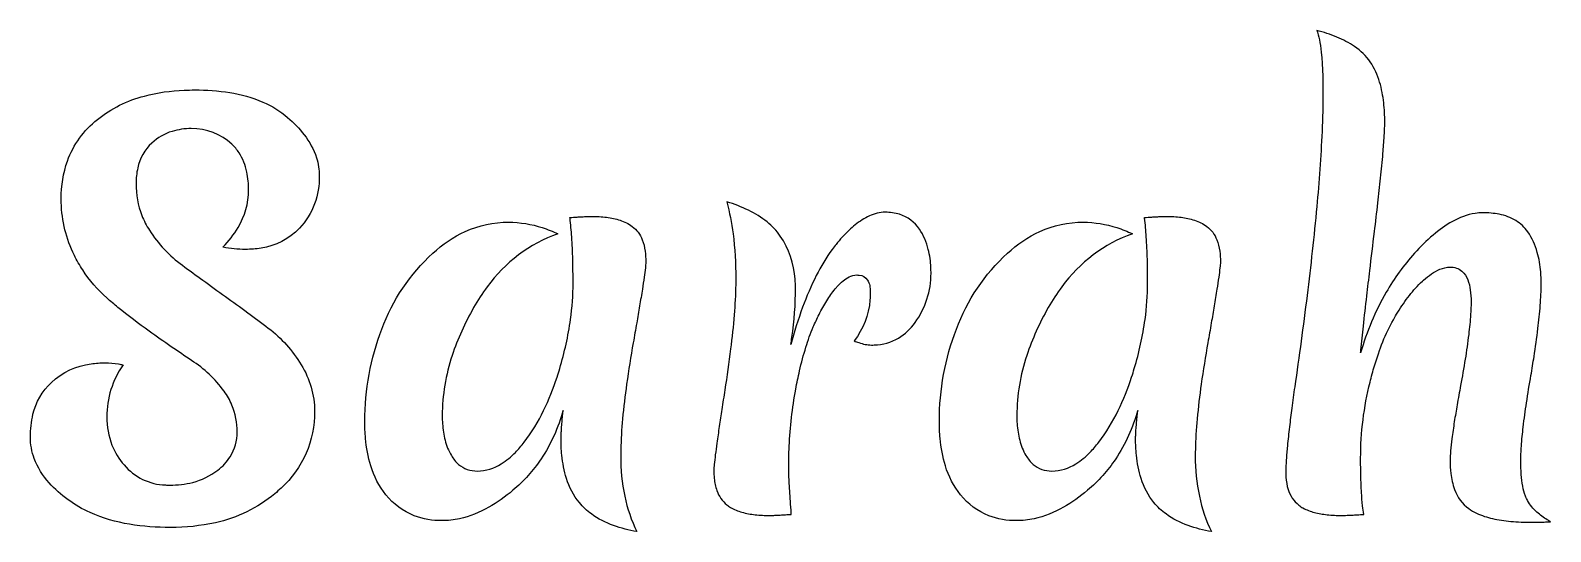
# Model space of a CAD drawing. Extents: x 0.7 to 71.1, y -0.8 to 22.5.
import ezdxf

# ---------------------------------------------------------------- set-up
doc = ezdxf.new("R2010")
doc.units = 0

msp = doc.modelspace()

# ---------------------------------------------------------------- linework, layer by layer
for points in [[(63.516, 10.305, 0.060265), (62.332, 7.494, -0.000485), (62.345, 7.628, -0.002448), (62.46, 8.729, -0.001535), (62.619, 10.134, -0.000781), (62.757, 11.314, -0.000789), (62.975, 13.121, 0.00196), (63.132, 14.453, 0.002622), (63.258, 15.606, 0.004597), (63.366, 16.753, 0.006612), (63.425, 17.556, 0.013973), (63.448, 18.214, 0.027196), (63.403, 19.092, 0.045961), (63.212, 20.059, 0.076144), (62.781, 20.992, 0.093312), (62.053, 21.705, 0.051889), (61.227, 22.147, 0.033739), (60.295, 22.459, -0.012854), (60.326, 22.373, -0.037282), (60.442, 21.903, -0.020776), (60.521, 21.301, -0.013754), (60.57, 20.534, -0.009495), (60.586, 19.621, -0.010892), (60.542, 17.761, -0.011755), (60.298, 14.279, -0.007951), (59.849, 10.158, -0.005239), (59.276, 5.918, 0.00248), (59.141, 4.926, 0.003233), (59.033, 4.055, 0.005449), (58.938, 3.171, 0.007375), (58.886, 2.533, 0.015856), (58.864, 1.94, 0.016509), (58.871, 1.723, 0.060654), (58.972, 1.162, 0.154352), (59.47, 0.424, 0.037167), (59.66, 0.298, 0.063432), (60.19, 0.09, 0.038217), (60.779, -0.015, 0.026503), (61.459, -0.049, 0.006387), (61.565, -0.047, 0.003566), (61.708, -0.042, 0.002625), (61.926, -0.032, 0.001556), (62.163, -0.019, 0.001246), (62.477, 0, -0.014681), (62.423, 0.392, -0.012658), (62.372, 1.011, -0.008918), (62.341, 1.785, -0.005919), (62.332, 2.607, -0.060719), (62.768, 6.136, -0.011605), (62.973, 6.893, -0.023551), (63.36, 8.012, -0.033764), (63.848, 9.034, -0.009158), (64.053, 9.379, -0.027736), (64.59, 10.154, -0.038783), (65.194, 10.817, -0.004012), (65.247, 10.866, -0.033463), (65.611, 11.155, -0.053255), (66.006, 11.372, -0.097266), (66.479, 11.472, -0.182148), (67.025, 11.288, -0.124992), (67.299, 10.884, -0.05871), (67.415, 10.415, -0.03454), (67.449, 9.871, -0.01601), (67.429, 9.28, -0.013716), (67.34, 8.353, -0.009609), (67.177, 7.2, -0.006351), (66.964, 5.979, 0.003217), (66.803, 5.081, 0.004252), (66.674, 4.298, 0.00731), (66.562, 3.51, 0.010193), (66.502, 2.948, 0.02035), (66.479, 2.474, 0.029496), (66.511, 1.903, 0.061559), (66.688, 1.151, 0.147295), (67.34, 0.267, 0.047499), (67.705, 0.052, 0.05391), (68.439, -0.194, 0.03375), (69.293, -0.324, 0.022465), (70.239, -0.364, 0.002729), (70.497, -0.362, 0.003472), (70.726, -0.358, 0.005644), (70.962, -0.35, 0.007248), (71.136, -0.34, -0.011358), (70.979, -0.249, -0.048137), (70.502, 0.105, -0.082022), (70.069, 0.643, -0.034181), (69.973, 0.849, -0.044094), (69.846, 1.309, -0.028091), (69.776, 1.846, -0.019477), (69.754, 2.462, -0.017754), (69.782, 3.167, -0.011147), (69.868, 4.053, -0.007917), (70.02, 5.174, -0.005522), (70.226, 6.451, 0.004129), (70.37, 7.322, 0.008605), (70.551, 8.624, 0.011253), (70.658, 9.7, 0.018485), (70.699, 10.708, 0.020423), (70.678, 11.248, 0.04861), (70.52, 12.159, 0.08392), (70.081, 13.109, 0.104035), (69.527, 13.631, 0.088241), (68.753, 13.924, 0.049919), (67.995, 13.994, 0.037376), (67.641, 13.967, 0.089571), (66.584, 13.59, 0.049754), (65.69, 12.959, 0.032593), (64.83, 12.115, 0.052732)], [(8.137, 17.899, 0.075702), (7.243, 17.772, 0.111986), (6.306, 17.232, 0.156674), (5.653, 16.073, 0.055268), (5.578, 15.353, 0.093532), (5.845, 13.871, 0.050916), (6.197, 13.182, 0.092221), (7.725, 11.557, 0.001259), (8.677, 10.863, 0.001068), (9.714, 10.114, -0.003052), (10.75, 9.359, -0.003551), (11.702, 8.646, -0.094902), (13.23, 6.937, -0.139848), (13.849, 4.778, -0.213346), (12.296, 1.219, -0.015062), (12.006, 0.958, -0.121857), (9.251, -0.386, -0.056303), (7.167, -0.606, -0.042027), (5.275, -0.458, -0.064186), (3.452, 0.082, -0.052678), (2.425, 0.679, -0.052589), (1.545, 1.47, -0.094172), (0.857, 2.587, -0.08893), (0.679, 3.59, -0.060932), (0.799, 4.644, -0.147526), (1.649, 6.124, -0.157247), (3.495, 6.988, -0.035842), (4.147, 7.034, -0.04454), (4.769, 6.98, -0.016786), (4.972, 6.937, 0.152713), (4.22, 4.523, 0.095778), (4.46, 3.213, 0.083101), (5.021, 2.292, 0.212862), (6.939, 1.364, 0.014234), (7.143, 1.358, 0.063933), (8.2, 1.486, 0.101679), (9.362, 2.049, 0.08916), (9.943, 2.675, 0.143762), (10.259, 3.82, 0.098808), (10.022, 5.07, 0.061126), (9.653, 5.724, 0.08885), (8.149, 7.143, -0.004996), (7.209, 7.779, -0.004098), (6.185, 8.501, -0.015998), (4.738, 9.605, -0.006925), (4.22, 10.041, -0.071687), (3.102, 11.342, -0.026249), (2.716, 12.018, -0.111995), (2.112, 14.471, -0.006686), (2.11, 14.649, -0.087323), (2.397, 16.397, -0.137717), (3.784, 18.324, -0.107287), (5.962, 19.413, -0.054824), (7.811, 19.684, -0.010849), (8.295, 19.694, -0.040247), (9.916, 19.573, -0.063015), (11.458, 19.133, -0.075886), (12.6, 18.421, -0.050672), (13.366, 17.619, -0.088058), (13.938, 16.547, -0.076425), (14.067, 15.704, -0.088426), (13.851, 14.414, -0.102044), (13.145, 13.279, -0.168607), (11.373, 12.354, -0.041587), (10.647, 12.297, -0.047188), (9.604, 12.394, 0.057292), (10.305, 13.317, 0.134639), (10.793, 15.049, 0.052579), (10.711, 15.884, 0.094172), (10.348, 16.779, 0.058738), (10.017, 17.172, 0.197668)], [(36.469, 9.608, 0.020445), (35.92, 7.882, 0.006018), (35.974, 8.219, 0.036869), (36.138, 10.514, 0.01974), (36.122, 10.913, 0.132879), (35.435, 12.915, 0.073035), (34.824, 13.568, 0.056301), (33.962, 14.11, 0.037655), (32.961, 14.504, -0.029339), (33.243, 13.024, -0.032802), (33.373, 10.951, -0.00456), (33.37, 10.664, -0.015482), (33.297, 9.262, -0.010514), (33.132, 7.675, -0.008131), (32.864, 5.772, 0.000969), (32.723, 4.867, 0.001298), (32.606, 4.083, 0.00228), (32.494, 3.305, 0.003292), (32.422, 2.76, 0.007015), (32.372, 2.316, 0.021481), (32.354, 2.037, 0.026113), (32.373, 1.668, 0.060808), (32.497, 1.104, 0.140312), (32.961, 0.437, 0.03319), (33.126, 0.322, 0.066994), (33.659, 0.1, 0.041062), (34.27, -0.014, 0.027179), (34.95, -0.049, 0.001567), (34.963, -0.048, 0.00655), (35.088, -0.046, 0.003328), (35.266, -0.038, 0.001516), (35.423, -0.03, 0.00142), (35.672, -0.016, 0.000945), (35.944, 0, -0.000131), (35.931, 0.2, -0.000485), (35.896, 0.739, -0.00073), (35.866, 1.203, -0.000834), (35.849, 1.492, -0.001867), (35.833, 1.79, -0.003768), (35.825, 1.976, -0.008066), (35.823, 2.062, -0.011957), (35.849, 3.162, -0.034085), (36.15, 5.809, -0.010457), (36.327, 6.661, -0.019105), (36.621, 7.76, -0.0258), (36.963, 8.695, -0.014495), (37.231, 9.275, -0.023522), (37.588, 9.915, -0.033475), (37.981, 10.465, -0.011195), (38.086, 10.586, -0.036367), (38.347, 10.838, -0.056964), (38.62, 11.018, -0.11609), (38.976, 11.108, -0.03339), (39.094, 11.101, -0.224616), (39.477, 10.875, -0.097012), (39.58, 10.615, -0.050824), (39.606, 10.332, -0.021812), (39.59, 9.945, -0.150299), (38.854, 8.052, 0.017921), (39.075, 7.968, 0.033249), (39.371, 7.888, 0.048306), (39.655, 7.858, 0.01078), (39.787, 7.861, 0.124486), (40.913, 8.179, 0.106777), (41.68, 8.901, 0.159304), (42.42, 11.193, 0.011766), (42.414, 11.453, 0.049947), (42.294, 12.295, 0.08777), (41.886, 13.23, 0.175603), (40.961, 13.925, 0.075296), (40.297, 14.019, 0.059351), (39.922, 13.973, 0.083269), (39.228, 13.664, 0.047363), (38.615, 13.175, 0.030974), (38.018, 12.527, 0.012228), (37.838, 12.297, 0.04252), (37.104, 11.087, 0.028805)], [(19.767, 4.584, 0.038267), (19.822, 3.819, 0.057256), (20.018, 3.08, 0.038402), (20.191, 2.729, 0.081522), (20.525, 2.321, 0.185045), (21.39, 2.013, 0.000402), (21.392, 2.013, 0.141007), (22.504, 2.347, 0.061087), (23.156, 2.877, 0.029331), (23.562, 3.347, 0.050737), (24.464, 4.816, 0.03474), (25.088, 6.37, 0.006951), (25.212, 6.767, 0.037952), (25.712, 9.048, 0.034159), (25.83, 10.732, 0.006843), (25.816, 11.837, 0.009815), (25.768, 12.876, 0.013746), (25.688, 13.751, 0.000544), (25.685, 13.776, -0.001926), (26.019, 13.797, -0.001981), (26.236, 13.809, -0.003732), (26.475, 13.82, -0.005913), (26.654, 13.824, -0.002947), (26.703, 13.825, -0.032091), (27.384, 13.784, -0.047999), (28.006, 13.647, -0.077797), (28.571, 13.364, -0.143233), (29.034, 12.747, -0.060568), (29.169, 12.214, -0.034429), (29.201, 11.715, -0.024574), (29.181, 11.442, -0.007682), (29.124, 11.001, -0.003545), (29.042, 10.456, -0.002432), (28.914, 9.673, -0.001377), (28.78, 8.883, -0.001024), (28.619, 7.967, 0.009242), (28.312, 6.041, 0.011901), (28.124, 4.429, 0.017404), (28.04, 2.998, 0.005091), (28.037, 2.704, 0.052934), (28.225, 0.84, 0.061768), (28.789, -0.8, -0.044718), (27.703, -0.517, -0.071204), (26.681, 0.018, -0.062109), (26.121, 0.546, -0.095256), (25.526, 1.667, -0.052773), (25.309, 2.752, -0.024995), (25.272, 3.517, -0.011374), (25.278, 3.711, -0.005253), (25.29, 3.92, -0.003868), (25.312, 4.211, -0.002292), (25.338, 4.499, -0.001755), (25.369, 4.826, -0.078562), (24.349, 2.575, -0.071143), (23.041, 1.116, -0.046122), (21.923, 0.329, -0.075392), (20.57, -0.202, -0.053712), (19.755, -0.291, -0.094448), (18.464, -0.061, -0.130382), (17.159, 0.91, -0.096732), (16.454, 2.256, -0.052947), (16.211, 3.528, -0.022638), (16.177, 4.317, -0.091824), (16.965, 8.598, -0.118701), (19.33, 12.115, -0.079406), (20.834, 13.126, -0.10801), (22.847, 13.558, -0.077763), (24.403, 13.306, -0.030224), (25.127, 13.024, 0.150824), (21.854, 10.562, 0.031252), (21.222, 9.592, 0.050554), (20.227, 7.374, 0.079354)], [(46.397, 4.584, 0.038267), (46.452, 3.819, 0.057256), (46.649, 3.08, 0.038402), (46.822, 2.729, 0.081522), (47.155, 2.321, 0.185045), (48.02, 2.013, 0.000402), (48.022, 2.013, 0.141007), (49.135, 2.347, 0.061087), (49.786, 2.877, 0.029331), (50.193, 3.347, 0.050737), (51.095, 4.816, 0.03474), (51.719, 6.37, 0.006951), (51.842, 6.767, 0.037952), (52.342, 9.048, 0.034159), (52.461, 10.732, 0.006843), (52.446, 11.837, 0.009815), (52.399, 12.876, 0.013746), (52.318, 13.751, 0.000544), (52.315, 13.776, -0.001926), (52.649, 13.797, -0.001981), (52.867, 13.809, -0.003732), (53.105, 13.82, -0.005913), (53.285, 13.824, -0.002947), (53.334, 13.825, -0.032091), (54.015, 13.784, -0.047999), (54.636, 13.647, -0.077797), (55.201, 13.364, -0.143233), (55.664, 12.747, -0.060568), (55.8, 12.214, -0.034429), (55.832, 11.715, -0.024574), (55.811, 11.442, -0.007682), (55.754, 11.001, -0.003545), (55.672, 10.456, -0.002432), (55.545, 9.673, -0.001377), (55.41, 8.883, -0.001024), (55.25, 7.967, 0.009242), (54.943, 6.041, 0.011901), (54.755, 4.429, 0.017404), (54.671, 2.998, 0.005091), (54.668, 2.704, 0.052934), (54.856, 0.84, 0.061768), (55.42, -0.8, -0.044718), (54.333, -0.517, -0.071204), (53.312, 0.018, -0.062109), (52.752, 0.546, -0.095256), (52.157, 1.667, -0.052773), (51.939, 2.752, -0.024995), (51.903, 3.517, -0.011374), (51.908, 3.711, -0.005253), (51.92, 3.92, -0.003868), (51.943, 4.211, -0.002292), (51.968, 4.499, -0.001755), (52, 4.826, -0.078562), (50.979, 2.575, -0.071143), (49.671, 1.116, -0.046122), (48.554, 0.329, -0.075392), (47.201, -0.202, -0.053712), (46.385, -0.291, -0.094448), (45.095, -0.061, -0.130382), (43.79, 0.91, -0.096732), (43.085, 2.256, -0.052947), (42.842, 3.528, -0.022638), (42.808, 4.317, -0.091824), (43.596, 8.598, -0.118701), (45.961, 12.115, -0.079406), (47.464, 13.126, -0.10801), (49.477, 13.558, -0.077763), (51.034, 13.306, -0.030224), (51.757, 13.024, 0.150824), (48.485, 10.562, 0.031252), (47.852, 9.592, 0.050554), (46.858, 7.374, 0.079354)]]:
    msp.add_lwpolyline(points, format="xyb", close=True)

doc.saveas('drawing.dxf')
